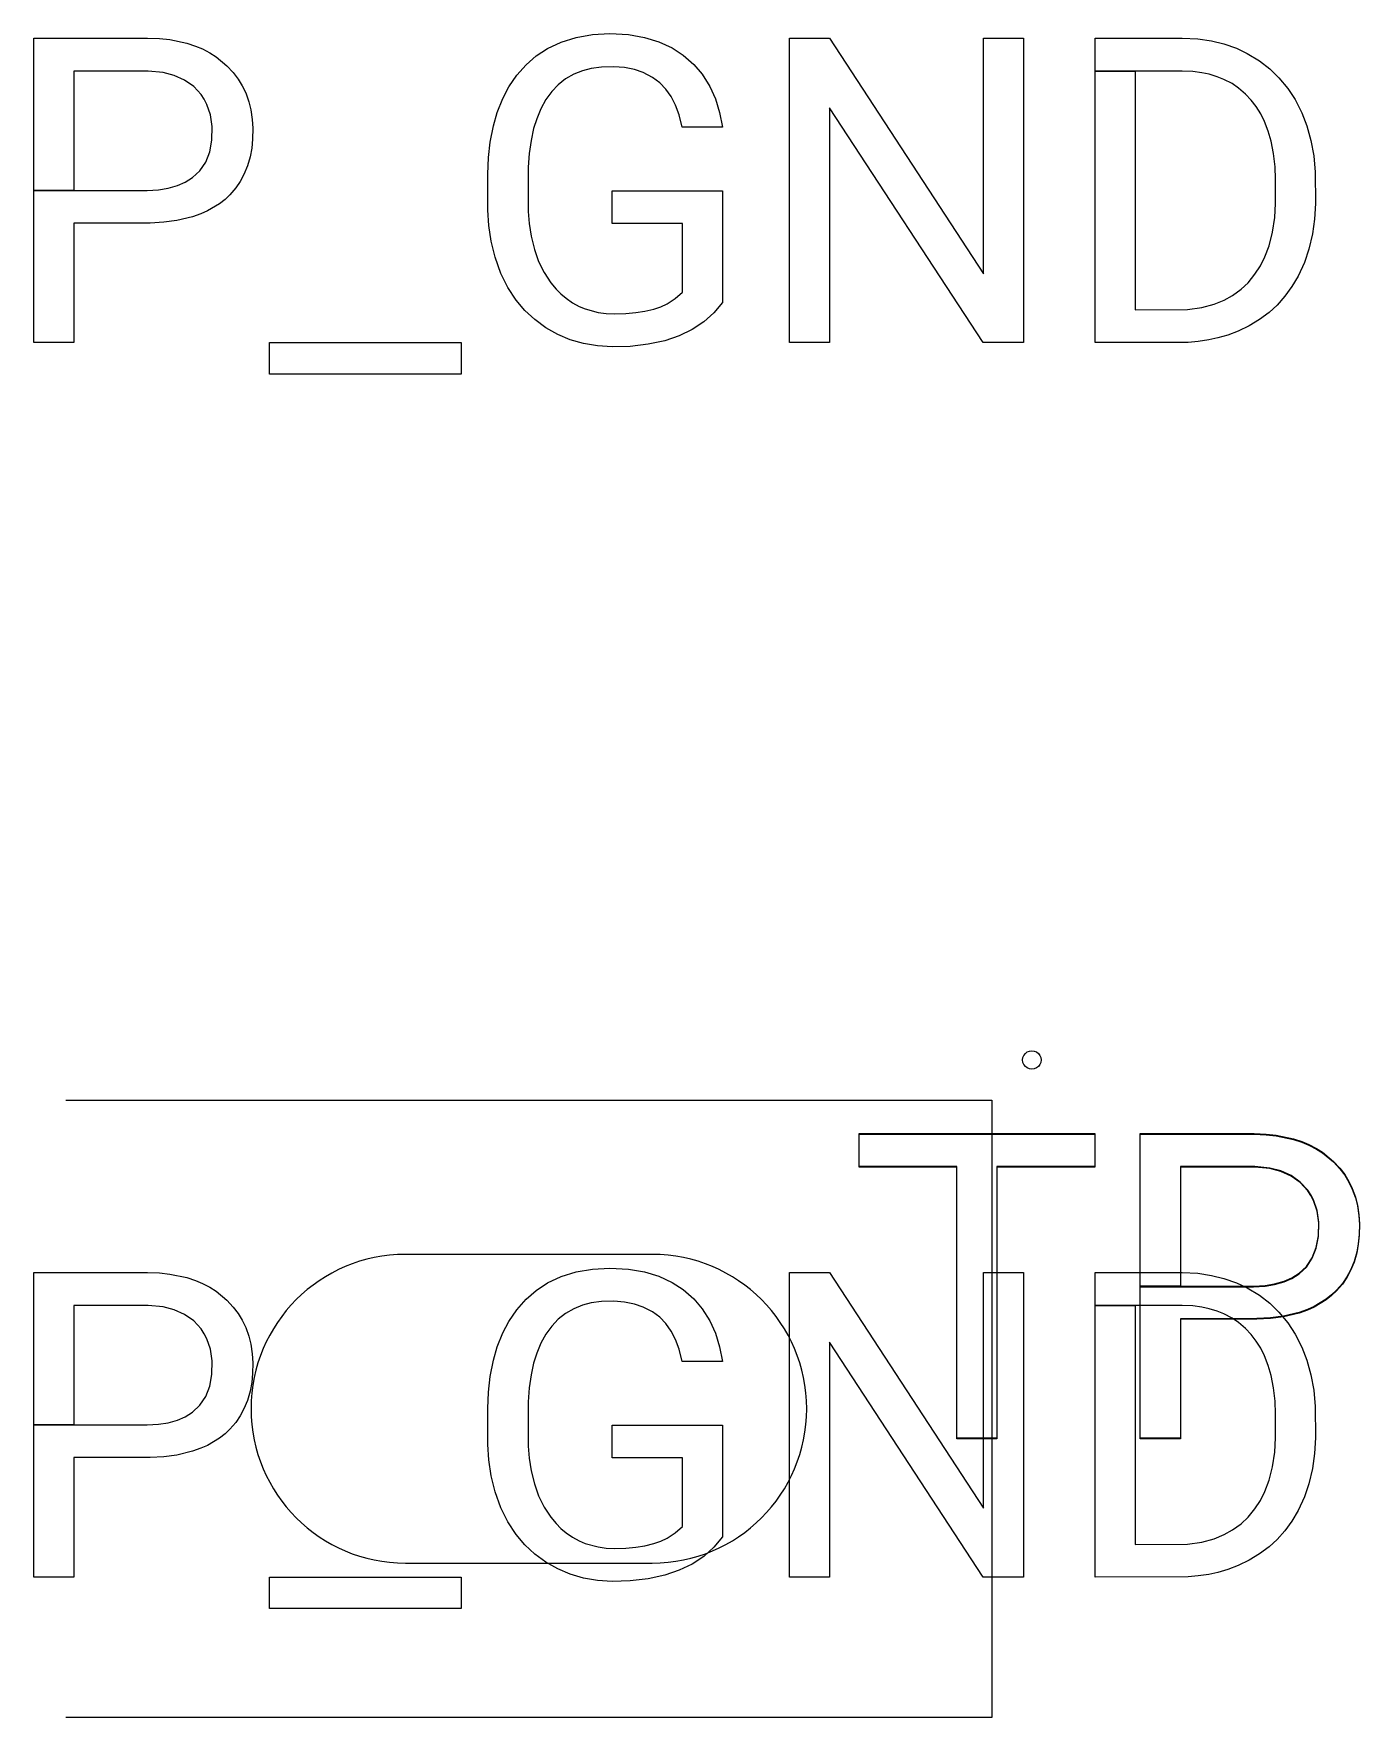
# Model space of a CAD drawing. Header units: inches. Extents: x 3.88 to 7.82, y -6.06 to -2.14.
# Drawn here: x 6.2164 to 6.3855, y -3.7008 to -3.486 of the extents above; entities that cross this region are included whole.
import ezdxf

# ---------------------------------------------------------------- set-up
doc = ezdxf.new("R2010")
doc.units = ezdxf.units.IN
doc.header["$MEASUREMENT"] = 0
doc.layers.add('F.Silkscreen', color=41, linetype='CONTINUOUS', true_color=0xf2eda1)

msp = doc.modelspace()

# ---------------------------------------------------------------- linework, layer by layer
at = {"layer": 'F.Silkscreen', "linetype": 'CONTINUOUS'}
for p, q in [((6.21636, -3.49077), (6.21636, -3.48656)), ((6.21636, -3.48656), (6.23089, -3.48656)), ((6.23089, -3.48656), (6.23243, -3.48662)), ((6.23243, -3.48662), (6.23371, -3.48676)), ((6.23371, -3.48676), (6.23591, -3.48722)), ((6.23591, -3.48722), (6.23699, -3.48758)), ((6.23699, -3.48758), (6.23788, -3.48795)), ((6.23788, -3.48795), (6.23884, -3.48845)), ((6.28047, -3.48884), (6.2819, -3.4879)), ((6.2819, -3.4879), (6.28365, -3.48707)), ((6.28365, -3.48707), (6.28556, -3.48648)), ((6.28556, -3.48648), (6.28763, -3.48612)), ((6.28763, -3.48612), (6.28986, -3.486)), ((6.28986, -3.486), (6.29224, -3.48613)), ((6.29224, -3.48613), (6.29427, -3.48648)), ((6.29427, -3.48648), (6.29612, -3.48704)), ((6.29612, -3.48704), (6.2978, -3.48783)), ((6.2978, -3.48783), (6.2992, -3.48874)), ((6.31278, -3.52541), (6.31278, -3.48656)), ((6.31278, -3.48656), (6.3179, -3.48656)), ((6.3179, -3.48656), (6.33754, -3.51663)), ((6.33754, -3.51663), (6.33754, -3.48656)), ((6.33754, -3.48656), (6.34262, -3.48656)), ((6.34262, -3.48656), (6.34262, -3.52541)), ((6.35175, -3.49077), (6.35175, -3.48656)), ((6.35175, -3.48656), (6.36286, -3.48656)), ((6.36286, -3.48656), (6.36486, -3.48666)), ((6.36486, -3.48666), (6.36663, -3.48693)), ((6.36663, -3.48693), (6.36818, -3.48731)), ((6.36818, -3.48731), (6.36978, -3.48787)), ((6.36978, -3.48787), (6.37118, -3.48853)), ((6.23884, -3.48845), (6.23962, -3.48894)), ((6.23962, -3.48894), (6.24102, -3.49009)), ((6.24102, -3.49009), (6.24183, -3.49097)), ((6.27799, -3.49131), (6.27917, -3.48998)), ((6.27917, -3.48998), (6.28047, -3.48884)), ((6.29038, -3.49022), (6.28881, -3.49026)), ((6.29174, -3.49034), (6.29038, -3.49022)), ((6.2992, -3.48874), (6.30056, -3.48993)), ((6.30056, -3.48993), (6.30163, -3.49119)), ((6.37118, -3.48853), (6.37274, -3.48947)), ((6.37274, -3.48947), (6.37404, -3.49048)), ((6.21636, -3.506), (6.21636, -3.49077)), ((6.23097, -3.49077), (6.22148, -3.49077)), ((6.22148, -3.49077), (6.22148, -3.506)), ((6.23288, -3.49095), (6.23097, -3.49077)), ((6.23429, -3.49132), (6.23288, -3.49095)), ((6.23562, -3.49192), (6.23429, -3.49132)), ((6.23678, -3.49274), (6.23562, -3.49192)), ((6.24183, -3.49097), (6.24244, -3.49179)), ((6.24244, -3.49179), (6.24297, -3.49265)), ((6.27698, -3.4928), (6.27799, -3.49131)), ((6.28422, -3.49178), (6.28328, -3.49252)), ((6.28526, -3.49118), (6.28422, -3.49178)), ((6.28639, -3.49073), (6.28526, -3.49118)), ((6.28748, -3.49044), (6.28639, -3.49073)), ((6.28881, -3.49026), (6.28748, -3.49044)), ((6.29299, -3.49059), (6.29174, -3.49034)), ((6.29413, -3.49097), (6.29299, -3.49059)), ((6.29532, -3.49159), (6.29413, -3.49097)), ((6.29622, -3.49227), (6.29532, -3.49159)), ((6.297, -3.49308), (6.29622, -3.49227)), ((6.30163, -3.49119), (6.30261, -3.49274)), ((6.35175, -3.52124), (6.35175, -3.49077)), ((6.35175, -3.49077), (6.35687, -3.49077)), ((6.35687, -3.49077), (6.35175, -3.49077)), ((6.35687, -3.49077), (6.35687, -3.52124)), ((6.36286, -3.49077), (6.35687, -3.49077)), ((6.36424, -3.49083), (6.36286, -3.49077)), ((6.36539, -3.49099), (6.36424, -3.49083)), ((6.36632, -3.49118), (6.36539, -3.49099)), ((6.36735, -3.4915), (6.36632, -3.49118)), ((6.36819, -3.49183), (6.36735, -3.4915)), ((6.36923, -3.49238), (6.36819, -3.49183)), ((6.37404, -3.49048), (6.37522, -3.49162)), ((6.37522, -3.49162), (6.37636, -3.493)), ((6.23773, -3.49376), (6.23678, -3.49274)), ((6.23813, -3.49437), (6.23773, -3.49376)), ((6.23847, -3.49502), (6.23813, -3.49437)), ((6.24297, -3.49265), (6.24341, -3.49357)), ((6.24341, -3.49357), (6.2438, -3.49468)), ((6.2755, -3.49604), (6.27621, -3.49426)), ((6.27621, -3.49426), (6.27698, -3.4928)), ((6.28171, -3.49442), (6.28107, -3.49558)), ((6.28245, -3.4934), (6.28171, -3.49442)), ((6.28328, -3.49252), (6.28245, -3.4934)), ((6.29768, -3.49403), (6.297, -3.49308)), ((6.29824, -3.49512), (6.29768, -3.49403)), ((6.30261, -3.49274), (6.30332, -3.49432)), ((6.30332, -3.49432), (6.30386, -3.49605)), ((6.37007, -3.49295), (6.36923, -3.49238)), ((6.37096, -3.49371), (6.37007, -3.49295)), ((6.37168, -3.49447), (6.37096, -3.49371)), ((6.37232, -3.49531), (6.37168, -3.49447)), ((6.37636, -3.493), (6.37728, -3.49442)), ((6.37728, -3.49442), (6.37814, -3.4961)), ((6.23892, -3.49636), (6.23847, -3.49502)), ((6.23914, -3.49785), (6.23892, -3.49636)), ((6.2438, -3.49468), (6.24406, -3.49571)), ((6.24406, -3.49571), (6.24424, -3.49694)), ((6.275, -3.49776), (6.2755, -3.49604)), ((6.28107, -3.49558), (6.28053, -3.49686)), ((6.29869, -3.49634), (6.29824, -3.49512)), ((6.29908, -3.49793), (6.29869, -3.49634)), ((6.30386, -3.49605), (6.30423, -3.49793)), ((6.3375, -3.52541), (6.3179, -3.49545)), ((6.3179, -3.49545), (6.3179, -3.52541)), ((6.37289, -3.49623), (6.37232, -3.49531)), ((6.37338, -3.49721), (6.37289, -3.49623)), ((6.37814, -3.4961), (6.37878, -3.49774)), ((6.2391, -3.49959), (6.23914, -3.49785)), ((6.24424, -3.49694), (6.24431, -3.49807)), ((6.24431, -3.49807), (6.24428, -3.49945)), ((6.2746, -3.49984), (6.275, -3.49776)), ((6.28014, -3.4981), (6.27981, -3.49963)), ((6.28053, -3.49686), (6.28014, -3.4981)), ((6.30423, -3.49793), (6.29908, -3.49793)), ((6.37386, -3.49842), (6.37338, -3.49721)), ((6.37423, -3.49972), (6.37386, -3.49842)), ((6.37878, -3.49774), (6.3793, -3.49962)), ((6.23883, -3.50108), (6.2391, -3.49959)), ((6.24417, -3.5006), (6.24397, -3.5017)), ((6.24428, -3.49945), (6.24417, -3.5006)), ((6.27437, -3.50182), (6.2746, -3.49984)), ((6.27981, -3.49963), (6.27958, -3.50128)), ((6.37454, -3.50129), (6.37423, -3.49972)), ((6.3793, -3.49962), (6.37966, -3.50159)), ((6.23756, -3.5035), (6.23831, -3.50238)), ((6.23831, -3.50238), (6.23883, -3.50108)), ((6.24364, -3.50287), (6.24319, -3.50396)), ((6.24397, -3.5017), (6.24364, -3.50287)), ((6.27428, -3.50392), (6.27437, -3.50182)), ((6.27958, -3.50128), (6.27945, -3.50305)), ((6.27945, -3.50305), (6.27946, -3.5087)), ((6.37472, -3.50298), (6.37454, -3.50129)), ((6.37479, -3.50458), (6.37472, -3.50298)), ((6.37966, -3.50159), (6.37984, -3.50367)), ((6.2347, -3.50539), (6.23569, -3.50496)), ((6.23569, -3.50496), (6.23663, -3.50436)), ((6.23663, -3.50436), (6.23756, -3.5035)), ((6.24271, -3.50485), (6.24215, -3.50568)), ((6.24319, -3.50396), (6.24271, -3.50485)), ((6.27429, -3.50852), (6.27428, -3.50392)), ((6.37478, -3.50766), (6.37479, -3.50458)), ((6.37984, -3.50367), (6.37986, -3.50766)), ((6.21636, -3.52541), (6.21636, -3.506)), ((6.21636, -3.506), (6.22148, -3.506)), ((6.22148, -3.506), (6.21636, -3.506)), ((6.22148, -3.506), (6.23082, -3.506)), ((6.23082, -3.506), (6.23228, -3.50592)), ((6.23228, -3.50592), (6.2335, -3.50573)), ((6.2335, -3.50573), (6.2347, -3.50539)), ((6.24077, -3.50715), (6.24008, -3.50769)), ((6.2414, -3.50655), (6.24077, -3.50715)), ((6.24215, -3.50568), (6.2414, -3.50655)), ((6.29014, -3.51022), (6.29014, -3.50604)), ((6.29014, -3.50604), (6.30423, -3.50604)), ((6.30423, -3.50604), (6.30423, -3.5203)), ((6.23662, -3.50937), (6.23462, -3.50985)), ((6.23768, -3.50899), (6.23662, -3.50937)), ((6.23853, -3.50861), (6.23768, -3.50899)), ((6.24008, -3.50769), (6.23853, -3.50861)), ((6.27442, -3.51047), (6.27429, -3.50852)), ((6.27946, -3.5087), (6.27957, -3.51023)), ((6.3744, -3.51134), (6.37467, -3.50947)), ((6.37467, -3.50947), (6.37478, -3.50766)), ((6.37986, -3.50766), (6.37975, -3.50965)), ((6.23123, -3.51017), (6.22148, -3.51018)), ((6.22148, -3.51018), (6.22148, -3.52541)), ((6.23298, -3.51007), (6.23123, -3.51017)), ((6.23462, -3.50985), (6.23298, -3.51007)), ((6.27471, -3.51248), (6.27442, -3.51047)), ((6.27957, -3.51023), (6.27982, -3.51185)), ((6.29912, -3.51022), (6.29014, -3.51022)), ((6.29912, -3.51896), (6.29912, -3.51022)), ((6.37396, -3.51306), (6.3744, -3.51134)), ((6.37949, -3.51155), (6.37903, -3.5135)), ((6.37975, -3.50965), (6.37949, -3.51155)), ((6.27522, -3.51453), (6.27471, -3.51248)), ((6.27982, -3.51185), (6.28023, -3.51353)), ((6.28023, -3.51353), (6.28078, -3.51507)), ((6.37343, -3.51448), (6.37396, -3.51306)), ((6.37903, -3.5135), (6.37846, -3.51519)), ((6.27596, -3.5166), (6.27522, -3.51453)), ((6.28078, -3.51507), (6.28148, -3.51649)), ((6.37216, -3.51669), (6.37285, -3.51563)), ((6.37285, -3.51563), (6.37343, -3.51448)), ((6.37846, -3.51519), (6.37767, -3.51692)), ((6.27685, -3.51838), (6.27596, -3.5166)), ((6.28148, -3.51649), (6.28233, -3.51777)), ((6.28233, -3.51777), (6.283, -3.51858)), ((6.37038, -3.51861), (6.37127, -3.51777)), ((6.37127, -3.51777), (6.37216, -3.51669)), ((6.37767, -3.51692), (6.37688, -3.51827)), ((6.2779, -3.51998), (6.27685, -3.51838)), ((6.27902, -3.52131), (6.2779, -3.51998)), ((6.283, -3.51858), (6.28362, -3.5192)), ((6.28362, -3.5192), (6.28427, -3.51976)), ((6.28427, -3.51976), (6.28508, -3.52032)), ((6.29717, -3.52046), (6.29821, -3.51979)), ((6.29821, -3.51979), (6.29912, -3.51896)), ((6.30423, -3.5203), (6.30314, -3.52162)), ((6.36694, -3.52053), (6.36823, -3.52)), ((6.36823, -3.52), (6.36929, -3.51941)), ((6.36929, -3.51941), (6.37038, -3.51861)), ((6.37598, -3.51951), (6.37497, -3.52064)), ((6.37688, -3.51827), (6.37598, -3.51951)), ((6.28029, -3.52248), (6.27902, -3.52131)), ((6.28508, -3.52032), (6.28594, -3.52079)), ((6.28594, -3.52079), (6.28671, -3.52112)), ((6.28671, -3.52112), (6.28837, -3.52157)), ((6.28837, -3.52157), (6.28941, -3.52171)), ((6.28941, -3.52171), (6.29049, -3.52175)), ((6.29049, -3.52175), (6.29189, -3.52171)), ((6.29189, -3.52171), (6.29319, -3.52159)), ((6.29319, -3.52159), (6.29433, -3.52141)), ((6.29433, -3.52141), (6.29547, -3.52114)), ((6.29547, -3.52114), (6.29638, -3.52083)), ((6.29638, -3.52083), (6.29717, -3.52046)), ((6.30314, -3.52162), (6.30185, -3.52278)), ((6.35175, -3.52541), (6.35175, -3.52124)), ((6.35687, -3.52124), (6.36353, -3.5212)), ((6.36353, -3.5212), (6.36538, -3.52095)), ((6.36538, -3.52095), (6.36694, -3.52053)), ((6.37396, -3.52156), (6.37275, -3.52247)), ((6.37497, -3.52064), (6.37396, -3.52156)), ((6.28169, -3.52351), (6.28029, -3.52248)), ((6.28321, -3.52437), (6.28169, -3.52351)), ((6.28482, -3.52504), (6.28321, -3.52437)), ((6.29872, -3.52455), (6.29688, -3.52517)), ((6.30038, -3.52375), (6.29872, -3.52455)), ((6.30185, -3.52278), (6.30038, -3.52375)), ((6.36868, -3.52446), (6.36741, -3.52482)), ((6.37002, -3.52395), (6.36868, -3.52446)), ((6.37143, -3.52327), (6.37002, -3.52395)), ((6.37275, -3.52247), (6.37143, -3.52327)), ((6.22148, -3.52541), (6.21636, -3.52541)), ((6.24644, -3.52943), (6.24644, -3.52541)), ((6.24644, -3.52541), (6.27089, -3.52541)), ((6.27089, -3.52541), (6.27089, -3.52943)), ((6.28652, -3.52554), (6.28482, -3.52504)), ((6.2883, -3.52584), (6.28652, -3.52554)), ((6.29016, -3.52596), (6.2883, -3.52584)), ((6.29247, -3.5259), (6.29016, -3.52596)), ((6.29475, -3.52563), (6.29247, -3.5259)), ((6.29688, -3.52517), (6.29475, -3.52563)), ((6.3179, -3.52541), (6.31278, -3.52541)), ((6.34262, -3.52541), (6.3375, -3.52541)), ((6.36363, -3.52538), (6.35175, -3.52541)), ((6.36489, -3.52527), (6.36363, -3.52538)), ((6.36625, -3.52507), (6.36489, -3.52527)), ((6.36741, -3.52482), (6.36625, -3.52507)), ((6.27089, -3.52943), (6.24644, -3.52943)), ((6.34252, -3.61693), (6.34256, -3.61662)), ((6.34256, -3.61723), (6.34252, -3.61693)), ((6.34256, -3.61662), (6.34268, -3.61634)), ((6.34268, -3.61634), (6.34287, -3.61609)), ((6.34287, -3.61609), (6.34311, -3.61591)), ((6.34311, -3.61591), (6.3434, -3.61579)), ((6.3434, -3.61579), (6.3437, -3.61575)), ((6.3437, -3.61575), (6.34401, -3.61579)), ((6.34401, -3.61579), (6.34429, -3.61591)), ((6.34429, -3.61591), (6.34454, -3.61609)), ((6.34454, -3.61609), (6.34472, -3.61634)), ((6.34472, -3.61634), (6.34484, -3.61662)), ((6.34484, -3.61662), (6.34488, -3.61693)), ((6.34488, -3.61693), (6.34484, -3.61723)), ((6.34268, -3.61752), (6.34256, -3.61723)), ((6.34287, -3.61776), (6.34268, -3.61752)), ((6.34311, -3.61795), (6.34287, -3.61776)), ((6.3434, -3.61807), (6.34311, -3.61795)), ((6.3437, -3.61811), (6.3434, -3.61807)), ((6.34401, -3.61807), (6.3437, -3.61811)), ((6.34429, -3.61795), (6.34401, -3.61807)), ((6.34454, -3.61776), (6.34429, -3.61795)), ((6.34472, -3.61752), (6.34454, -3.61776)), ((6.34484, -3.61723), (6.34472, -3.61752)), ((6.22047, -3.62205), (6.33858, -3.62205)), ((6.33858, -3.62205), (6.33858, -3.70079)), ((6.32165, -3.63053), (6.32165, -3.62632)), ((6.32165, -3.62632), (6.35173, -3.62632)), ((6.32165, -3.63061), (6.32165, -3.6264)), ((6.32165, -3.6264), (6.35173, -3.6264)), ((6.35173, -3.62632), (6.35173, -3.63053)), ((6.35173, -3.6264), (6.35173, -3.63061)), ((6.35752, -3.63053), (6.35752, -3.62632)), ((6.35752, -3.62632), (6.37205, -3.62632)), ((6.35752, -3.63061), (6.35752, -3.6264)), ((6.35752, -3.6264), (6.37205, -3.6264)), ((6.37205, -3.62632), (6.37359, -3.62638)), ((6.37205, -3.6264), (6.37359, -3.62646)), ((6.37359, -3.62638), (6.37487, -3.62652)), ((6.37359, -3.62646), (6.37487, -3.6266)), ((6.37487, -3.62652), (6.37706, -3.62698)), ((6.37487, -3.6266), (6.37706, -3.62706)), ((6.37706, -3.62698), (6.37815, -3.62734)), ((6.37706, -3.62706), (6.37815, -3.62742)), ((6.37815, -3.62734), (6.37903, -3.62771)), ((6.37815, -3.62742), (6.37903, -3.62779)), ((6.37903, -3.62771), (6.38, -3.62821)), ((6.37903, -3.62779), (6.38, -3.62829)), ((6.38, -3.62821), (6.38078, -3.6287)), ((6.38, -3.62829), (6.38078, -3.62878)), ((6.38078, -3.6287), (6.38218, -3.62986)), ((6.38078, -3.62878), (6.38218, -3.62994)), ((6.33413, -3.63053), (6.32165, -3.63053)), ((6.33413, -3.63061), (6.32165, -3.63061)), ((6.33413, -3.66518), (6.33413, -3.63053)), ((6.33413, -3.66526), (6.33413, -3.63061)), ((6.35173, -3.63053), (6.33921, -3.63053)), ((6.33921, -3.63053), (6.33921, -3.66518)), ((6.35173, -3.63061), (6.33921, -3.63061)), ((6.33921, -3.63061), (6.33921, -3.66526)), ((6.35752, -3.64577), (6.35752, -3.63053)), ((6.35752, -3.64585), (6.35752, -3.63061)), ((6.37213, -3.63053), (6.36264, -3.63053)), ((6.36264, -3.63053), (6.36264, -3.64577)), ((6.37213, -3.63061), (6.36264, -3.63061)), ((6.36264, -3.63061), (6.36264, -3.64585)), ((6.37404, -3.63071), (6.37213, -3.63053)), ((6.37404, -3.63079), (6.37213, -3.63061)), ((6.37545, -3.63108), (6.37404, -3.63071)), ((6.37545, -3.63116), (6.37404, -3.63079)), ((6.37678, -3.63168), (6.37545, -3.63108)), ((6.37678, -3.63176), (6.37545, -3.63116)), ((6.37794, -3.63251), (6.37678, -3.63168)), ((6.37794, -3.63258), (6.37678, -3.63176)), ((6.38218, -3.62986), (6.38299, -3.63073)), ((6.38218, -3.62994), (6.38299, -3.63081)), ((6.38299, -3.63073), (6.3836, -3.63155)), ((6.38299, -3.63081), (6.3836, -3.63163)), ((6.3836, -3.63155), (6.38413, -3.63242)), ((6.3836, -3.63163), (6.38413, -3.6325)), ((6.37889, -3.63353), (6.37794, -3.63251)), ((6.37889, -3.63361), (6.37794, -3.63258)), ((6.37929, -3.63414), (6.37889, -3.63353)), ((6.37929, -3.63421), (6.37889, -3.63361)), ((6.37963, -3.63479), (6.37929, -3.63414)), ((6.38413, -3.63242), (6.38457, -3.63334)), ((6.38413, -3.6325), (6.38457, -3.63342)), ((6.38457, -3.63334), (6.38496, -3.63445)), ((6.38457, -3.63342), (6.38496, -3.63453)), ((6.37963, -3.63487), (6.37929, -3.63421)), ((6.38008, -3.63612), (6.37963, -3.63479)), ((6.38008, -3.6362), (6.37963, -3.63487)), ((6.3803, -3.63761), (6.38008, -3.63612)), ((6.3803, -3.63769), (6.38008, -3.6362)), ((6.38496, -3.63445), (6.38522, -3.63547)), ((6.38496, -3.63453), (6.38522, -3.63555)), ((6.38522, -3.63547), (6.3854, -3.6367)), ((6.38522, -3.63555), (6.3854, -3.63678)), ((6.38026, -3.63935), (6.3803, -3.63761)), ((6.38026, -3.63943), (6.3803, -3.63769)), ((6.3854, -3.6367), (6.38547, -3.63784)), ((6.3854, -3.63678), (6.38547, -3.63792)), ((6.38547, -3.63784), (6.38544, -3.63921)), ((6.38547, -3.63792), (6.38544, -3.63929)), ((6.37998, -3.64084), (6.38026, -3.63935)), ((6.37998, -3.64092), (6.38026, -3.63943)), ((6.38533, -3.64037), (6.38513, -3.64146)), ((6.38533, -3.64044), (6.38513, -3.64154)), ((6.38544, -3.63921), (6.38533, -3.64037)), ((6.38544, -3.63929), (6.38533, -3.64044)), ((6.29528, -3.64173), (6.26378, -3.64173)), ((6.37872, -3.64326), (6.37947, -3.64215)), ((6.37872, -3.64334), (6.37947, -3.64223)), ((6.37947, -3.64215), (6.37998, -3.64084)), ((6.37947, -3.64223), (6.37998, -3.64092)), ((6.38479, -3.64263), (6.38435, -3.64373)), ((6.38479, -3.64271), (6.38435, -3.6438)), ((6.38513, -3.64146), (6.38479, -3.64263)), ((6.38513, -3.64154), (6.38479, -3.64271)), ((6.21636, -3.64825), (6.21636, -3.64404)), ((6.21636, -3.64404), (6.23089, -3.64404)), ((6.23089, -3.64404), (6.23243, -3.6441)), ((6.23243, -3.6441), (6.23371, -3.64424)), ((6.23371, -3.64424), (6.23591, -3.6447)), ((6.23591, -3.6447), (6.23699, -3.64506)), ((6.2819, -3.64538), (6.28365, -3.64455)), ((6.28365, -3.64455), (6.28556, -3.64396)), ((6.28556, -3.64396), (6.28763, -3.6436)), ((6.28763, -3.6436), (6.28986, -3.64348)), ((6.28986, -3.64348), (6.29224, -3.64361)), ((6.29224, -3.64361), (6.29427, -3.64396)), ((6.29427, -3.64396), (6.29612, -3.64452)), ((6.29612, -3.64452), (6.2978, -3.64531)), ((6.31278, -3.68289), (6.31278, -3.64404)), ((6.31278, -3.64404), (6.3179, -3.64404)), ((6.3179, -3.64404), (6.33754, -3.67411)), ((6.33754, -3.67411), (6.33754, -3.64404)), ((6.33754, -3.64404), (6.34262, -3.64404)), ((6.34262, -3.64404), (6.34262, -3.68289)), ((6.35175, -3.64825), (6.35175, -3.64404)), ((6.35175, -3.64404), (6.36286, -3.64404)), ((6.36286, -3.64404), (6.36486, -3.64414)), ((6.36486, -3.64414), (6.36663, -3.64441)), ((6.36663, -3.64441), (6.36818, -3.64479)), ((6.36818, -3.64479), (6.36978, -3.64535)), ((6.37586, -3.64516), (6.37684, -3.64473)), ((6.37586, -3.64524), (6.37684, -3.64481)), ((6.37684, -3.64473), (6.37779, -3.64413)), ((6.37684, -3.64481), (6.37779, -3.64421)), ((6.37779, -3.64413), (6.37872, -3.64326)), ((6.37779, -3.64421), (6.37872, -3.64334)), ((6.38387, -3.64461), (6.38331, -3.64544)), ((6.38387, -3.64469), (6.38331, -3.64552)), ((6.38435, -3.64373), (6.38387, -3.64461)), ((6.38435, -3.6438), (6.38387, -3.64469)), ((6.23699, -3.64506), (6.23788, -3.64543)), ((6.23788, -3.64543), (6.23884, -3.64593)), ((6.23884, -3.64593), (6.23962, -3.64642)), ((6.23962, -3.64642), (6.24102, -3.64757)), ((6.27917, -3.64746), (6.28047, -3.64632)), ((6.28047, -3.64632), (6.2819, -3.64538)), ((6.2978, -3.64531), (6.2992, -3.64622)), ((6.2992, -3.64622), (6.30056, -3.64741)), ((6.35752, -3.66518), (6.35752, -3.64577)), ((6.35752, -3.64577), (6.36264, -3.64577)), ((6.36264, -3.64577), (6.35752, -3.64577)), ((6.35752, -3.66526), (6.35752, -3.64585)), ((6.35752, -3.64585), (6.36264, -3.64585)), ((6.36264, -3.64585), (6.35752, -3.64585)), ((6.36264, -3.64577), (6.37198, -3.64577)), ((6.36264, -3.64585), (6.37198, -3.64585)), ((6.36978, -3.64535), (6.37118, -3.64601)), ((6.37118, -3.64601), (6.37274, -3.64695)), ((6.37198, -3.64577), (6.37344, -3.64569)), ((6.37198, -3.64585), (6.37344, -3.64577)), ((6.37274, -3.64695), (6.37404, -3.64796)), ((6.37344, -3.64569), (6.37466, -3.6455)), ((6.37344, -3.64577), (6.37466, -3.64558)), ((6.37466, -3.6455), (6.37586, -3.64516)), ((6.37466, -3.64558), (6.37586, -3.64524)), ((6.38193, -3.64691), (6.38124, -3.64745)), ((6.38193, -3.64699), (6.38124, -3.64753)), ((6.38256, -3.64631), (6.38193, -3.64691)), ((6.38256, -3.64639), (6.38193, -3.64699)), ((6.38331, -3.64544), (6.38256, -3.64631)), ((6.38331, -3.64552), (6.38256, -3.64639)), ((6.21636, -3.66348), (6.21636, -3.64825)), ((6.23097, -3.64825), (6.22148, -3.64825)), ((6.22148, -3.64825), (6.22148, -3.66348)), ((6.23288, -3.64843), (6.23097, -3.64825)), ((6.23429, -3.6488), (6.23288, -3.64843)), ((6.23562, -3.6494), (6.23429, -3.6488)), ((6.24102, -3.64757), (6.24183, -3.64845)), ((6.24183, -3.64845), (6.24244, -3.64927)), ((6.27698, -3.65028), (6.27799, -3.64879)), ((6.27799, -3.64879), (6.27917, -3.64746)), ((6.28526, -3.64866), (6.28422, -3.64926)), ((6.28639, -3.64821), (6.28526, -3.64866)), ((6.28748, -3.64792), (6.28639, -3.64821)), ((6.28881, -3.64774), (6.28748, -3.64792)), ((6.29038, -3.6477), (6.28881, -3.64774)), ((6.29174, -3.64782), (6.29038, -3.6477)), ((6.29299, -3.64807), (6.29174, -3.64782)), ((6.29413, -3.64845), (6.29299, -3.64807)), ((6.29532, -3.64907), (6.29413, -3.64845)), ((6.29622, -3.64975), (6.29532, -3.64907)), ((6.30056, -3.64741), (6.30163, -3.64867)), ((6.30163, -3.64867), (6.30261, -3.65022)), ((6.35175, -3.67872), (6.35175, -3.64825)), ((6.35175, -3.64825), (6.35687, -3.64825)), ((6.35687, -3.64825), (6.35175, -3.64825)), ((6.35687, -3.64825), (6.35687, -3.67872)), ((6.36286, -3.64825), (6.35687, -3.64825)), ((6.36424, -3.64831), (6.36286, -3.64825)), ((6.36539, -3.64847), (6.36424, -3.64831)), ((6.36632, -3.64866), (6.36539, -3.64847)), ((6.36735, -3.64898), (6.36632, -3.64866)), ((6.36819, -3.64931), (6.36735, -3.64898)), ((6.37404, -3.64796), (6.37522, -3.6491)), ((6.37522, -3.6491), (6.37636, -3.65048)), ((6.37778, -3.64913), (6.37578, -3.64961)), ((6.37884, -3.64876), (6.37778, -3.64913)), ((6.37884, -3.64884), (6.37778, -3.64921)), ((6.37969, -3.64837), (6.37884, -3.64876)), ((6.37969, -3.64845), (6.37884, -3.64884)), ((6.38124, -3.64745), (6.37969, -3.64837)), ((6.38124, -3.64753), (6.37969, -3.64845)), ((6.23678, -3.65022), (6.23562, -3.6494)), ((6.23773, -3.65124), (6.23678, -3.65022)), ((6.23813, -3.65185), (6.23773, -3.65124)), ((6.24244, -3.64927), (6.24297, -3.65014)), ((6.24297, -3.65014), (6.24341, -3.65105)), ((6.24341, -3.65105), (6.2438, -3.65216)), ((6.27621, -3.65174), (6.27698, -3.65028)), ((6.28245, -3.65088), (6.28171, -3.6519)), ((6.28328, -3.65), (6.28245, -3.65088)), ((6.28422, -3.64926), (6.28328, -3.65)), ((6.297, -3.65056), (6.29622, -3.64975)), ((6.29768, -3.65151), (6.297, -3.65056)), ((6.30261, -3.65022), (6.30332, -3.6518)), ((6.37238, -3.64993), (6.36264, -3.64994)), ((6.36264, -3.64994), (6.36264, -3.66518)), ((6.37238, -3.65001), (6.36264, -3.65002)), ((6.36264, -3.65002), (6.36264, -3.66526)), ((6.36923, -3.64986), (6.36819, -3.64931)), ((6.37007, -3.65043), (6.36923, -3.64986)), ((6.37096, -3.65119), (6.37007, -3.65043)), ((6.37168, -3.65195), (6.37096, -3.65119)), ((6.37414, -3.64983), (6.37238, -3.64993)), ((6.37414, -3.64991), (6.37238, -3.65001)), ((6.37578, -3.64961), (6.37414, -3.64983)), ((6.37578, -3.64969), (6.37414, -3.64991)), ((6.37778, -3.64921), (6.37578, -3.64969)), ((6.37636, -3.65048), (6.37728, -3.6519)), ((6.23847, -3.6525), (6.23813, -3.65185)), ((6.23892, -3.65384), (6.23847, -3.6525)), ((6.2438, -3.65216), (6.24406, -3.65319)), ((6.24406, -3.65319), (6.24424, -3.65442)), ((6.2755, -3.65352), (6.27621, -3.65174)), ((6.28107, -3.65306), (6.28053, -3.65434)), ((6.28171, -3.6519), (6.28107, -3.65306)), ((6.29824, -3.6526), (6.29768, -3.65151)), ((6.29869, -3.65382), (6.29824, -3.6526)), ((6.30332, -3.6518), (6.30386, -3.65353)), ((6.3375, -3.68289), (6.3179, -3.65293)), ((6.3179, -3.65293), (6.3179, -3.68289)), ((6.37232, -3.65279), (6.37168, -3.65195)), ((6.37289, -3.65371), (6.37232, -3.65279)), ((6.37728, -3.6519), (6.37814, -3.65358)), ((6.23914, -3.65533), (6.23892, -3.65384)), ((6.2391, -3.65707), (6.23914, -3.65533)), ((6.24424, -3.65442), (6.24431, -3.65555)), ((6.24431, -3.65555), (6.24428, -3.65693)), ((6.2746, -3.65732), (6.275, -3.65524)), ((6.275, -3.65524), (6.2755, -3.65352)), ((6.28014, -3.65559), (6.27981, -3.65711)), ((6.28053, -3.65434), (6.28014, -3.65559)), ((6.29908, -3.65541), (6.29869, -3.65382)), ((6.30423, -3.65541), (6.29908, -3.65541)), ((6.30386, -3.65353), (6.30423, -3.65541)), ((6.37338, -3.65469), (6.37289, -3.65371)), ((6.37386, -3.6559), (6.37338, -3.65469)), ((6.37814, -3.65358), (6.37878, -3.65522)), ((6.37878, -3.65522), (6.3793, -3.6571)), ((6.23883, -3.65856), (6.2391, -3.65707)), ((6.24428, -3.65693), (6.24417, -3.65808)), ((6.27437, -3.6593), (6.2746, -3.65732)), ((6.27981, -3.65711), (6.27958, -3.65876)), ((6.37423, -3.6572), (6.37386, -3.6559)), ((6.37454, -3.65877), (6.37423, -3.6572)), ((6.3793, -3.6571), (6.37966, -3.65907)), ((6.23756, -3.66098), (6.23831, -3.65986)), ((6.23831, -3.65986), (6.23883, -3.65856)), ((6.24397, -3.65918), (6.24364, -3.66035)), ((6.24417, -3.65808), (6.24397, -3.65918)), ((6.27428, -3.6614), (6.27437, -3.6593)), ((6.27958, -3.65876), (6.27945, -3.66054)), ((6.37472, -3.66046), (6.37454, -3.65877)), ((6.37966, -3.65907), (6.37984, -3.66115)), ((6.23569, -3.66244), (6.23663, -3.66184)), ((6.23663, -3.66184), (6.23756, -3.66098)), ((6.24319, -3.66144), (6.24271, -3.66233)), ((6.24364, -3.66035), (6.24319, -3.66144)), ((6.27429, -3.666), (6.27428, -3.6614)), ((6.27945, -3.66054), (6.27946, -3.66618)), ((6.37479, -3.66206), (6.37472, -3.66046)), ((6.37478, -3.66514), (6.37479, -3.66206)), ((6.37984, -3.66115), (6.37986, -3.66514)), ((6.21636, -3.68289), (6.21636, -3.66348)), ((6.21636, -3.66348), (6.22148, -3.66348)), ((6.22148, -3.66348), (6.21636, -3.66348)), ((6.22148, -3.66348), (6.23082, -3.66348)), ((6.23082, -3.66348), (6.23228, -3.6634)), ((6.23228, -3.6634), (6.2335, -3.66321)), ((6.2335, -3.66321), (6.2347, -3.66287)), ((6.2347, -3.66287), (6.23569, -3.66244)), ((6.2414, -3.66403), (6.24077, -3.66463)), ((6.24215, -3.66316), (6.2414, -3.66403)), ((6.24271, -3.66233), (6.24215, -3.66316)), ((6.29014, -3.6677), (6.29014, -3.66352)), ((6.29014, -3.66352), (6.30423, -3.66352)), ((6.30423, -3.66352), (6.30423, -3.67778)), ((6.23853, -3.66609), (6.23768, -3.66647)), ((6.24008, -3.66517), (6.23853, -3.66609)), ((6.24077, -3.66463), (6.24008, -3.66517)), ((6.27442, -3.66795), (6.27429, -3.666)), ((6.27946, -3.66618), (6.27957, -3.66771)), ((6.33921, -3.66518), (6.33413, -3.66518)), ((6.33921, -3.66526), (6.33413, -3.66526)), ((6.36264, -3.66518), (6.35752, -3.66518)), ((6.36264, -3.66526), (6.35752, -3.66526)), ((6.37467, -3.66695), (6.37478, -3.66514)), ((6.37986, -3.66514), (6.37975, -3.66713)), ((6.23123, -3.66765), (6.22148, -3.66766)), ((6.22148, -3.66766), (6.22148, -3.68289)), ((6.23298, -3.66755), (6.23123, -3.66765)), ((6.23462, -3.66733), (6.23298, -3.66755)), ((6.23662, -3.66685), (6.23462, -3.66733)), ((6.23768, -3.66647), (6.23662, -3.66685)), ((6.27471, -3.66996), (6.27442, -3.66795)), ((6.27957, -3.66771), (6.27982, -3.66933)), ((6.29912, -3.6677), (6.29014, -3.6677)), ((6.29912, -3.67644), (6.29912, -3.6677)), ((6.3744, -3.66882), (6.37467, -3.66695)), ((6.37975, -3.66713), (6.37949, -3.66903)), ((6.27522, -3.67201), (6.27471, -3.66996)), ((6.27982, -3.66933), (6.28023, -3.67101)), ((6.37343, -3.67196), (6.37396, -3.67054)), ((6.37396, -3.67054), (6.3744, -3.66882)), ((6.37949, -3.66903), (6.37903, -3.67098)), ((6.27596, -3.67408), (6.27522, -3.67201)), ((6.28023, -3.67101), (6.28078, -3.67255)), ((6.28078, -3.67255), (6.28148, -3.67397)), ((6.37285, -3.67311), (6.37343, -3.67196)), ((6.37846, -3.67267), (6.37767, -3.6744)), ((6.37903, -3.67098), (6.37846, -3.67267)), ((6.27685, -3.67586), (6.27596, -3.67408)), ((6.28148, -3.67397), (6.28233, -3.67525)), ((6.37127, -3.67525), (6.37216, -3.67417)), ((6.37216, -3.67417), (6.37285, -3.67311)), ((6.37767, -3.6744), (6.37688, -3.67575)), ((6.2779, -3.67746), (6.27685, -3.67586)), ((6.28233, -3.67525), (6.283, -3.67606)), ((6.283, -3.67606), (6.28362, -3.67669)), ((6.28362, -3.67669), (6.28427, -3.67724)), ((6.29821, -3.67727), (6.29912, -3.67644)), ((6.36823, -3.67748), (6.36929, -3.67689)), ((6.36929, -3.67689), (6.37038, -3.67609)), ((6.37038, -3.67609), (6.37127, -3.67525)), ((6.37598, -3.67699), (6.37497, -3.67812)), ((6.37688, -3.67575), (6.37598, -3.67699)), ((6.27902, -3.67879), (6.2779, -3.67746)), ((6.28029, -3.67996), (6.27902, -3.67879)), ((6.28427, -3.67724), (6.28508, -3.6778)), ((6.28508, -3.6778), (6.28594, -3.67827)), ((6.28594, -3.67827), (6.28671, -3.6786)), ((6.28671, -3.6786), (6.28837, -3.67905)), ((6.28837, -3.67905), (6.28941, -3.67919)), ((6.28941, -3.67919), (6.29049, -3.67923)), ((6.29049, -3.67923), (6.29189, -3.67919)), ((6.29189, -3.67919), (6.29319, -3.67907)), ((6.29319, -3.67907), (6.29433, -3.67889)), ((6.29433, -3.67889), (6.29547, -3.67862)), ((6.29547, -3.67862), (6.29638, -3.67831)), ((6.29638, -3.67831), (6.29717, -3.67794)), ((6.29717, -3.67794), (6.29821, -3.67727)), ((6.30314, -3.6791), (6.30185, -3.68026)), ((6.30423, -3.67778), (6.30314, -3.6791)), ((6.35175, -3.68289), (6.35175, -3.67872)), ((6.35687, -3.67872), (6.36353, -3.67868)), ((6.36353, -3.67868), (6.36538, -3.67843)), ((6.36538, -3.67843), (6.36694, -3.67801)), ((6.36694, -3.67801), (6.36823, -3.67748)), ((6.37396, -3.67904), (6.37275, -3.67995)), ((6.37497, -3.67812), (6.37396, -3.67904)), ((6.26378, -3.6811), (6.29528, -3.6811)), ((6.28169, -3.68099), (6.28029, -3.67996)), ((6.28321, -3.68185), (6.28169, -3.68099)), ((6.30038, -3.68123), (6.29872, -3.68203)), ((6.30185, -3.68026), (6.30038, -3.68123)), ((6.37143, -3.68075), (6.37002, -3.68143)), ((6.37275, -3.67995), (6.37143, -3.68075)), ((6.22148, -3.68289), (6.21636, -3.68289)), ((6.24644, -3.68691), (6.24644, -3.68289)), ((6.24644, -3.68289), (6.27089, -3.68289)), ((6.27089, -3.68289), (6.27089, -3.68691)), ((6.28482, -3.68252), (6.28321, -3.68185)), ((6.28652, -3.68302), (6.28482, -3.68252)), ((6.2883, -3.68332), (6.28652, -3.68302)), ((6.29016, -3.68344), (6.2883, -3.68332)), ((6.29247, -3.68338), (6.29016, -3.68344)), ((6.29475, -3.68311), (6.29247, -3.68338)), ((6.29688, -3.68265), (6.29475, -3.68311)), ((6.29872, -3.68203), (6.29688, -3.68265)), ((6.3179, -3.68289), (6.31278, -3.68289)), ((6.34262, -3.68289), (6.3375, -3.68289)), ((6.36363, -3.68286), (6.35175, -3.68289)), ((6.36489, -3.68275), (6.36363, -3.68286)), ((6.36625, -3.68255), (6.36489, -3.68275)), ((6.36741, -3.6823), (6.36625, -3.68255)), ((6.36868, -3.68194), (6.36741, -3.6823)), ((6.37002, -3.68143), (6.36868, -3.68194)), ((6.27089, -3.68691), (6.24644, -3.68691)), ((6.33858, -3.70079), (6.22047, -3.70079))]:
    msp.add_line(p, q, dxfattribs=at)
at = {"layer": 'F.Silkscreen'}
for centre, start, end in [((6.26378, -3.66142), 90, 270), ((6.29528, -3.66142), -90, 90)]:
    msp.add_arc(centre, 0.01969, start, end, dxfattribs=at)

doc.saveas('drawing.dxf')
